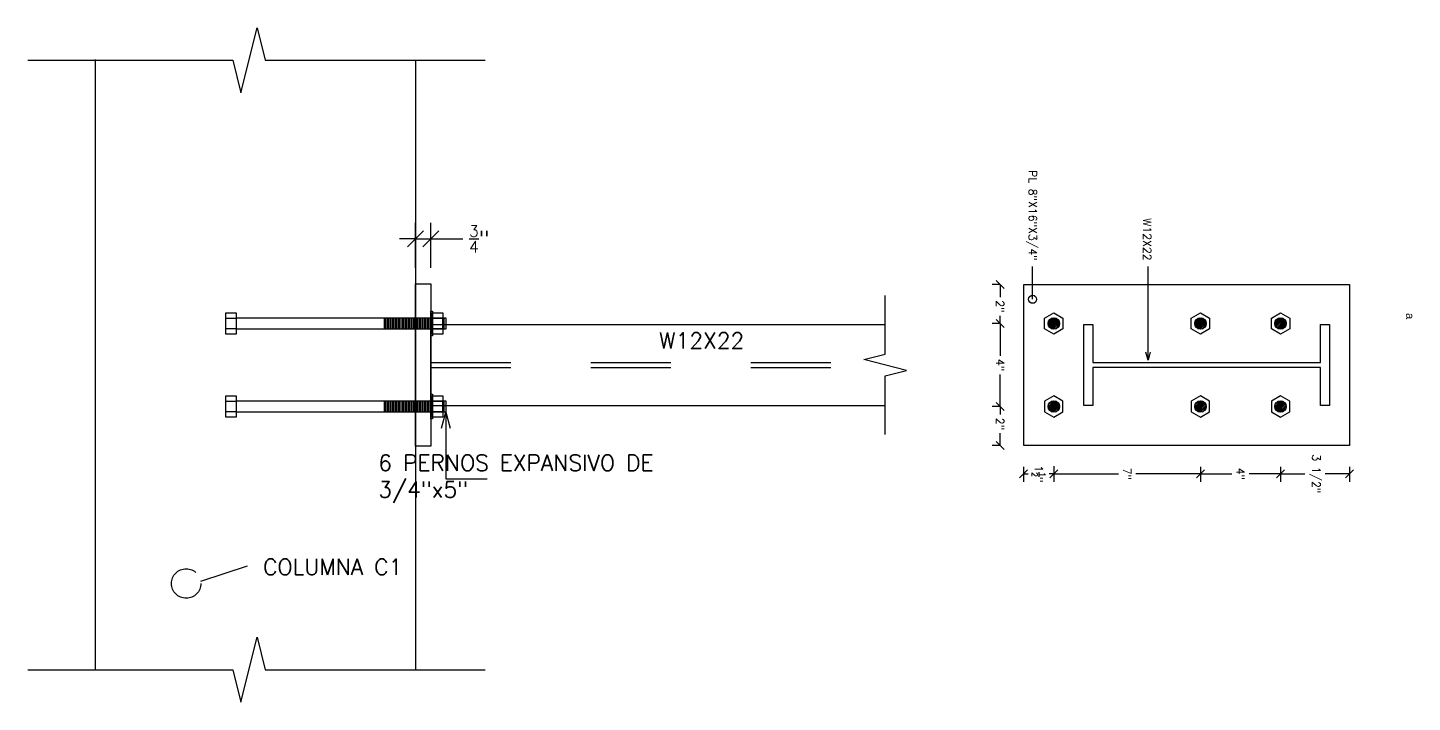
# Model space of a CAD drawing. Header units: metres. Extents: x -44 to 358, y -286 to 66.
# Drawn here: x 143.9 to 145.63, y 8.801 to 9.644 of the extents above; entities that cross this region are included whole.
import ezdxf

# ---------------------------------------------------------------- set-up
doc = ezdxf.new("R2010")
doc.units = ezdxf.units.M
doc.header["$LTSCALE"] = 0.3
doc.header["$PDMODE"] = 3
doc.linetypes.add('DASHED', pattern=[0.75, 0.5, -0.25])
doc.linetypes.add('HIDDEN2', pattern=[4.7625, 3.175, -1.5875])
for name, color, linetype in [('DEFAULT_DEFAULT', 7, 'Continuous'), ('DIMTEXTO', 4, 'Continuous'), ('GEOMETRY_BASE_PLATE', 7, 'Continuous'), ('GEOMETRY_CONNECTORS', 7, 'Continuous'), ('GEOMETRY_MEMBERS', 7, 'Continuous'), ('HATCH', 8, 'Continuous'), ('MEMBERS', 7, 'Continuous'), ('Vigas Perfil', 1, 'Continuous')]:
    doc.layers.add(name, color=color, linetype=linetype)
doc.styles.add('SMPLEX', font='simplex.shx')
doc.dimstyles.new('D-10', dxfattribs={"dimscale": 0.1, "dimtxt": 0.2, "dimasz": 0.2, "dimexe": 0.2, "dimexo": 0.2, "dimgap": 0.1, "dimtad": 0, "dimtih": 1, "dimtoh": 1, "dimzin": 0, "dimdsep": 46, "dimtxsty": 'SMPLEX', "dimblk1": 'OBLIQUE', "dimblk2": 'OBLIQUE', "dimsah": 1, "dimcen": 0.2, "dimclrd": 4, "dimclre": 4, "dimclrt": 4, "dimadec": 0, "dimazin": 0, "dimtfac": 1, "dimtmove": 0, "dimatfit": 3, "dimldrblk": 'OPEN30', "dimfxl": 0.6, "dimfxlon": 1, "dimtolj": 1, "dimtzin": 0, "dimarcsym": 0})
doc.dimstyles.new('D-5', dxfattribs={"dimscale": 0.05, "dimtxt": 0.2, "dimasz": 0.2, "dimexe": 0.2, "dimexo": 0.2, "dimgap": 0.1, "dimtad": 0, "dimtih": 1, "dimtoh": 1, "dimzin": 0, "dimdsep": 46, "dimtxsty": 'SMPLEX', "dimblk1": 'OBLIQUE', "dimblk2": 'OBLIQUE', "dimsah": 1, "dimcen": 0.2, "dimclrd": 4, "dimclre": 4, "dimclrt": 4, "dimadec": 0, "dimazin": 0, "dimtfac": 1, "dimtmove": 0, "dimatfit": 3, "dimldrblk": 'OPEN30', "dimfxl": 0.2, "dimfxlon": 1, "dimtolj": 1, "dimtzin": 0, "dimarcsym": 0})
pattern_1 = [(315, (-729.1480342, 106.2991048), (-0.0010023238623, -0.0010023238623), [])]
pattern_2 = [(315, (-729.1480342, 106.1991048), (-0.0010023238623, -0.0010023238623), [])]
pattern_3 = [(315, (-729.1480342, 106.0158553), (-0.0010023238623, -0.0010023238623), [])]

# ---------------------------------------------------------------- blocks, each defined once
blk = doc.blocks.new('_OBLIQUE')
at = {"color": 0, "linetype": 'ByBlock'}
blk.add_line((-0.5, -0.5), (0.5, 0.5), dxfattribs=at)
blk = doc.blocks.new('*D509')
at = {"layer": 'DEFPOINTS', "color": 0, "transparency": 16777216}
for p in [(144.4034, 9.3803), (144.3843, 9.3244), (144.4034, 9.3244)]:
    blk.add_point(p, dxfattribs=at)
at = {"layer": 'DIMTEXTO', "color": 4, "lineweight": -2, "transparency": 16777216}
for p, q in [((144.3843, 9.3444), (144.3843, 9.4003)), ((144.4034, 9.3444), (144.4034, 9.4003)), ((144.3843, 9.3803), (144.3643, 9.3803)), ((144.3843, 9.3803), (144.4034, 9.3803)), ((144.4034, 9.3803), (144.4434, 9.3803))]:
    blk.add_line(p, q, dxfattribs=at)
at = {"layer": 'DIMTEXTO', "color": 4, "lineweight": -2, "transparency": 16777216, "xscale": 0.02, "yscale": 0.02, "zscale": 0.02}
blk.add_blockref('_OBLIQUE', (144.3843, 9.3803), dxfattribs=at)
at = {"layer": 'DIMTEXTO', "color": 4, "lineweight": -2, "transparency": 16777216, "xscale": 0.02, "yscale": 0.02, "zscale": 0.02, "rotation": 180}
blk.add_blockref('_OBLIQUE', (144.4034, 9.3803), dxfattribs=at)
at = {"layer": 'DIMTEXTO', "color": 4, "transparency": 16777216, "insert": (144.4642, 9.3803), "char_height": 0.02, "attachment_point": 5, "style": 'SMPLEX'}
blk.add_mtext('\\A1;{\\H0.7x;\\S3/4;}"', dxfattribs=at)
blk = doc.blocks.new('_Open30')
at = {"color": 0, "lineweight": -2}
for p, q in [((-1, 0.268), (0, 0)), ((0, 0), (-1, -0.268)), ((0, 0), (-1, 0))]:
    blk.add_line(p, q, dxfattribs=at)
blk = doc.blocks.new('*D33')
at = {"layer": 'DEFPOINTS', "color": 0, "transparency": 16777216}
for p in [(144.1323, 10.8679, 0.0688), (144.2361, 10.8675, 0.0688), (144.1323, 10.8382)]:
    blk.add_point(p, dxfattribs=at)
at = {"layer": 'DIMTEXTO', "color": 4, "lineweight": -2, "transparency": 16777216}
for p, q in [((144.1323, 10.8382), (144.1323, 10.8282)), ((144.1323, 10.8382), (144.1726, 10.8382)), ((144.2361, 10.8382), (144.1959, 10.8382)), ((144.2361, 10.8381), (144.2361, 10.8282))]:
    blk.add_line(p, q, dxfattribs=at)
at = {"layer": 'DIMTEXTO', "color": 4, "lineweight": -2, "transparency": 16777216, "xscale": 0.01, "yscale": 0.01, "zscale": 0.01, "rotation": 180}
blk.add_blockref('_OBLIQUE', (144.1323, 10.8382), dxfattribs=at)
at = {"layer": 'DIMTEXTO', "color": 4, "lineweight": -2, "transparency": 16777216, "xscale": 0.01, "yscale": 0.01, "zscale": 0.01}
blk.add_blockref('_OBLIQUE', (144.2361, 10.8382), dxfattribs=at)
at = {"layer": 'DIMTEXTO', "color": 4, "transparency": 16777216, "insert": (144.1842, 10.8382), "char_height": 0.01, "attachment_point": 5, "style": 'SMPLEX'}
blk.add_mtext('\\A1;4"', dxfattribs=at)
blk = doc.blocks.new('*D34')
at = {"layer": 'DEFPOINTS', "color": 0, "transparency": 16777216}
for p in [(144.0836, 10.8675, 0.0687), (144.1323, 10.8679, 0.0688), (144.0836, 10.8382)]:
    blk.add_point(p, dxfattribs=at)
at = {"layer": 'DIMTEXTO', "color": 4, "lineweight": -2, "transparency": 16777216}
for p, q in [((144.0836, 10.8382), (144.0994, 10.8382)), ((144.0836, 10.8381), (144.0836, 10.8282)), ((144.1323, 10.8382), (144.1227, 10.8382)), ((144.1323, 10.8382), (144.1323, 10.8282))]:
    blk.add_line(p, q, dxfattribs=at)
at = {"layer": 'DIMTEXTO', "color": 4, "lineweight": -2, "transparency": 16777216, "xscale": 0.01, "yscale": 0.01, "zscale": 0.01, "rotation": 180}
blk.add_blockref('_OBLIQUE', (144.0836, 10.8382), dxfattribs=at)
at = {"layer": 'DIMTEXTO', "color": 4, "lineweight": -2, "transparency": 16777216, "xscale": 0.01, "yscale": 0.01, "zscale": 0.01}
blk.add_blockref('_OBLIQUE', (144.1323, 10.8382), dxfattribs=at)
at = {"layer": 'DIMTEXTO', "color": 4, "transparency": 16777216, "insert": (144.111, 10.8382), "char_height": 0.01, "attachment_point": 5, "style": 'SMPLEX'}
blk.add_mtext('\\A1;2"', dxfattribs=at)
blk = doc.blocks.new('*D35')
at = {"layer": 'DEFPOINTS', "color": 0, "transparency": 16777216}
for p in [(144.2361, 10.8679, 0.0688), (144.2849, 10.8675, 0.0688), (144.2361, 10.8382)]:
    blk.add_point(p, dxfattribs=at)
at = {"layer": 'DIMTEXTO', "color": 4, "lineweight": -2, "transparency": 16777216}
for p, q in [((144.2361, 10.8382), (144.2361, 10.8282)), ((144.2361, 10.8382), (144.2462, 10.8382)), ((144.2849, 10.8382), (144.2695, 10.8382)), ((144.2849, 10.8381), (144.2849, 10.8282))]:
    blk.add_line(p, q, dxfattribs=at)
at = {"layer": 'DIMTEXTO', "color": 4, "lineweight": -2, "transparency": 16777216, "xscale": 0.01, "yscale": 0.01, "zscale": 0.01, "rotation": 180}
blk.add_blockref('_OBLIQUE', (144.2361, 10.8382), dxfattribs=at)
at = {"layer": 'DIMTEXTO', "color": 4, "lineweight": -2, "transparency": 16777216, "xscale": 0.01, "yscale": 0.01, "zscale": 0.01}
blk.add_blockref('_OBLIQUE', (144.2849, 10.8382), dxfattribs=at)
at = {"layer": 'DIMTEXTO', "color": 4, "transparency": 16777216, "insert": (144.2579, 10.8382), "char_height": 0.01, "attachment_point": 5, "style": 'SMPLEX'}
blk.add_mtext('\\A1;2"', dxfattribs=at)
blk = doc.blocks.new('*D36')
at = {"layer": 'DEFPOINTS', "color": 0, "transparency": 16777216}
for p in [(144.2849, 11.2748, 0.0163), (144.2849, 11.1886, 0.0163), (144.3202, 11.1886)]:
    blk.add_point(p, dxfattribs=at)
at = {"layer": 'DIMTEXTO', "color": 4, "lineweight": -2, "transparency": 16777216}
for p, q in [((144.3114, 11.2748), (144.3302, 11.2748)), ((144.3202, 11.2748), (144.3202, 11.2443)), ((144.3202, 11.1886), (144.3202, 11.2191)), ((144.3114, 11.1886), (144.3302, 11.1886))]:
    blk.add_line(p, q, dxfattribs=at)
at = {"layer": 'DIMTEXTO', "color": 4, "lineweight": -2, "transparency": 16777216, "xscale": 0.01, "yscale": 0.01, "zscale": 0.01}
for p, rotation in [((144.3202, 11.2748), 90), ((144.3202, 11.1886), 270)]:
    blk.add_blockref('_OBLIQUE', p, dxfattribs=dict(at, rotation=rotation))
at = {"layer": 'DIMTEXTO', "color": 4, "transparency": 16777216, "insert": (144.3202, 11.2317), "char_height": 0.01, "attachment_point": 5, "style": 'SMPLEX'}
blk.add_mtext('\\A1;3 1/2"', dxfattribs=at)
blk = doc.blocks.new('*D37')
at = {"layer": 'DEFPOINTS', "color": 0, "transparency": 16777216}
for p in [(144.2849, 11.1886, 0.0163), (144.2849, 11.0886, 0.0163), (144.3202, 11.0886)]:
    blk.add_point(p, dxfattribs=at)
at = {"layer": 'DIMTEXTO', "color": 4, "lineweight": -2, "transparency": 16777216}
for p, q in [((144.3114, 11.1886), (144.3302, 11.1886)), ((144.3202, 11.1886), (144.3202, 11.1496)), ((144.3202, 11.0886), (144.3202, 11.1277)), ((144.3114, 11.0886), (144.3302, 11.0886))]:
    blk.add_line(p, q, dxfattribs=at)
at = {"layer": 'DIMTEXTO', "color": 4, "lineweight": -2, "transparency": 16777216, "xscale": 0.01, "yscale": 0.01, "zscale": 0.01}
for p, rotation in [((144.3202, 11.1886), 90), ((144.3202, 11.0886), 270)]:
    blk.add_blockref('_OBLIQUE', p, dxfattribs=dict(at, rotation=rotation))
at = {"layer": 'DIMTEXTO', "color": 4, "transparency": 16777216, "insert": (144.3202, 11.1386), "char_height": 0.01, "attachment_point": 5, "style": 'SMPLEX'}
blk.add_mtext('\\A1;4"', dxfattribs=at)
blk = doc.blocks.new('*D38')
at = {"layer": 'DEFPOINTS', "color": 0, "transparency": 16777216}
for p in [(144.2849, 11.0886, 0.0163), (144.3202, 11.0886), (144.2361, 10.9054, 0.0163)]:
    blk.add_point(p, dxfattribs=at)
at = {"layer": 'DIMTEXTO', "color": 4, "lineweight": -2, "transparency": 16777216}
for p, q in [((144.3114, 11.0886), (144.3302, 11.0886)), ((144.3202, 11.0886), (144.3202, 11.008)), ((144.3202, 10.9054), (144.3202, 10.9861)), ((144.3105, 10.9054), (144.3302, 10.9054))]:
    blk.add_line(p, q, dxfattribs=at)
at = {"layer": 'DIMTEXTO', "color": 4, "lineweight": -2, "transparency": 16777216, "xscale": 0.01, "yscale": 0.01, "zscale": 0.01}
for p, rotation in [((144.3202, 11.0886), 90), ((144.3202, 10.9054), 270)]:
    blk.add_blockref('_OBLIQUE', p, dxfattribs=dict(at, rotation=rotation))
at = {"layer": 'DIMTEXTO', "color": 4, "transparency": 16777216, "insert": (144.3202, 10.997), "char_height": 0.01, "attachment_point": 5, "style": 'SMPLEX'}
blk.add_mtext('\\A1;7"', dxfattribs=at)
blk = doc.blocks.new('*D39')
at = {"layer": 'DEFPOINTS', "color": 0, "transparency": 16777216}
for p in [(144.2361, 10.9054, 0.0163), (144.2849, 10.8675, 0.0163), (144.3202, 10.8675)]:
    blk.add_point(p, dxfattribs=at)
at = {"layer": 'DIMTEXTO', "color": 4, "lineweight": -2, "transparency": 16777216}
for p, q in [((144.3105, 10.9054), (144.3302, 10.9054)), ((144.3202, 10.9054), (144.3202, 10.8996)), ((144.3114, 10.8675), (144.3302, 10.8675)), ((144.3202, 10.8675), (144.3202, 10.8733))]:
    blk.add_line(p, q, dxfattribs=at)
at = {"layer": 'DIMTEXTO', "color": 4, "lineweight": -2, "transparency": 16777216, "xscale": 0.01, "yscale": 0.01, "zscale": 0.01}
for p, rotation in [((144.3202, 10.9054), 90), ((144.3202, 10.8675), 270)]:
    blk.add_blockref('_OBLIQUE', p, dxfattribs=dict(at, rotation=rotation))
at = {"layer": 'DIMTEXTO', "color": 4, "transparency": 16777216, "insert": (144.3202, 10.8865), "char_height": 0.01, "attachment_point": 5, "style": 'SMPLEX'}
blk.add_mtext('\\A1;1{\\H0.7x;\\S1/2;}"', dxfattribs=at)
blk = doc.blocks.new('A$Cf51b863e')
at = {"layer": 'HATCH'}
h = blk.add_hatch(dxfattribs=at)
h.set_pattern_fill('ANSI31', color=8, scale=0.01134, style=0)
h.set_pattern_definition(pattern_1)
h.paths.add_polyline_path([(0.1881, 0.3604), (0.2025, 0.3604, -1)])
h.paths.add_polyline_path([(0.2025, 0.3604), (0.1881, 0.3604, -1)])
h = blk.add_hatch(dxfattribs=at)
h.set_pattern_fill('ANSI31', color=8, scale=0.01134, style=0)
h.set_pattern_definition(pattern_1)
h.paths.add_polyline_path([(0.3063, 0.3604), (0.2919, 0.3604, 1)])
h.paths.add_polyline_path([(0.2919, 0.3604), (0.3063, 0.3604, 1)])
h = blk.add_hatch(dxfattribs=at)
h.set_pattern_fill('ANSI31', color=8, scale=0.01134, style=0)
h.set_pattern_definition(pattern_2)
h.paths.add_polyline_path([(0.1881, 0.2604), (0.2025, 0.2604, -1)])
h.paths.add_polyline_path([(0.2025, 0.2604), (0.1881, 0.2604, -1)])
h = blk.add_hatch(dxfattribs=at)
h.set_pattern_fill('ANSI31', color=8, scale=0.01134, style=0)
h.set_pattern_definition(pattern_2)
h.paths.add_polyline_path([(0.3063, 0.2604), (0.2919, 0.2604, 1)])
h.paths.add_polyline_path([(0.2919, 0.2604), (0.3063, 0.2604, 1)])
h = blk.add_hatch(dxfattribs=at)
h.set_pattern_fill('ANSI31', color=8, scale=0.01134, style=0)
h.set_pattern_definition(pattern_3)
h.paths.add_polyline_path([(0.1881, 0.0772), (0.2025, 0.0772, -1)])
h.paths.add_polyline_path([(0.2025, 0.0772), (0.1881, 0.0772, -1)])
h = blk.add_hatch(dxfattribs=at)
h.set_pattern_fill('ANSI31', color=8, scale=0.01134, style=0)
h.set_pattern_definition(pattern_3)
h.paths.add_polyline_path([(0.3063, 0.0772), (0.2919, 0.0772, 1)])
h.paths.add_polyline_path([(0.2919, 0.0772), (0.3063, 0.0772, 1)])
at = {"layer": 'HATCH', "color": 1}
for points in [[(0.2085, 0.3604), (0.2019, 0.349), (0.1886, 0.349), (0.182, 0.3604), (0.1886, 0.3719), (0.2019, 0.3719)], [(0.2859, 0.3604), (0.2925, 0.349), (0.3057, 0.349), (0.3123, 0.3604), (0.3057, 0.3719), (0.2925, 0.3719)], [(0.2085, 0.2604), (0.2019, 0.249), (0.1886, 0.249), (0.182, 0.2604), (0.1886, 0.2719), (0.2019, 0.2719)], [(0.2859, 0.2604), (0.2925, 0.249), (0.3057, 0.249), (0.3123, 0.2604), (0.3057, 0.2719), (0.2925, 0.2719)], [(0.2085, 0.0772), (0.2019, 0.0657), (0.1886, 0.0657), (0.182, 0.0772), (0.1886, 0.0886), (0.2019, 0.0886)], [(0.2859, 0.0772), (0.2925, 0.0657), (0.3057, 0.0657), (0.3123, 0.0772), (0.3057, 0.0886), (0.2925, 0.0886)]]:
    blk.add_lwpolyline(points, close=True, dxfattribs=at)
at = {"layer": 'HATCH', "color": 8}
for centre in [(0.1953, 0.3604), (0.2991, 0.3604), (0.1953, 0.2604), (0.2991, 0.2604), (0.1953, 0.0772), (0.2991, 0.0772)]:
    blk.add_circle(centre, 0.0072, dxfattribs=at)
at = {"layer": 'Vigas Perfil', "color": 3}
blk.add_lwpolyline([(0.1465, 0.4465), (0.3478, 0.4465), (0.3478, 0.0397), (0.1465, 0.0397)], close=True, dxfattribs=at)
at = {"layer": 'Vigas Perfil'}
blk.add_lwpolyline([(0.1965, 0.1258), (0.244, 0.1258), (0.244, 0.4104), (0.1965, 0.4104), (0.1965, 0.4215), (0.2978, 0.4215), (0.2978, 0.4104), (0.2504, 0.4104), (0.2504, 0.1258), (0.2978, 0.1258), (0.2978, 0.1147), (0.1965, 0.1147), (0.1965, 0.1258)], dxfattribs=at)
at = {"layer": 'DIMTEXTO', "color": 4, "char_height": 0.01, "attachment_point": 5, "style": 'SMPLEX'}
for s, insert in [('\\A1;{\\fArial|b0|i0|c0|p34;a}', (0.1861, 0.5222, 0.0055)), ('\\A1;W12X22', (0.0902, 0.194, 0.0055)), ('\\A1;PL 8"X16"X3/4"', (0.0602, 0.0493, -0.0828))]:
    blk.add_mtext(s, dxfattribs=dict(at, insert=insert))
at = {"layer": 'DIMTEXTO'}
for base, p1, p2, angle, text, picture, middle in [((0.3832, 0.3604, -0.0163), (0.3478, 0.4465), (0.3478, 0.3604), 90, '3 1/2"', '*D36', (0.3832, 0.4035, -0.0163)), ((0.3832, 0.2604, -0.0163), (0.3478, 0.3604), (0.3478, 0.2604), 90, '4"', '*D37', (0.3832, 0.3104, -0.0163)), ((0.3832, 0.2604, -0.0163), (0.2991, 0.0772), (0.3478, 0.2604), 270, '7"', '*D38', (0.3832, 0.1688, -0.0163)), ((0.3832, 0.0393, -0.0163), (0.2991, 0.0772), (0.3478, 0.0393), 90, '1{\\H0.7x;\\S1/2;}"', '*D39', (0.3832, 0.0582, -0.0163))]:
    dim = blk.add_linear_dim(base=base, p1=p1, p2=p2, angle=angle, text=text, dimstyle='D-5', dxfattribs=at)
    dim.commit()
    dim.dimension.update_dxf_attribs({"geometry": picture, "text_midpoint": middle, "insert": (-143.937, -10.8282)})
at = {"layer": 'DIMTEXTO', "color": 4}
for base, p1, p2, picture, middle in [((0.1465, 0.01, -0.0688), (0.1953, 0.0397), (0.1465, 0.0393, -0.0001), '*D34', (0.174, 0.01, -0.0688)), ((0.2991, 0.01, -0.0688), (0.3478, 0.0393), (0.2991, 0.0397), '*D35', (0.3208, 0.01, -0.0688))]:
    dim = blk.add_linear_dim(base=base, p1=p1, p2=p2, text='2"', dimstyle='D-5', override={"dimtmove": 1}, dxfattribs=at)
    dim.commit()
    dim.dimension.update_dxf_attribs({"geometry": picture, "text_midpoint": middle, "dimtype": 128, "insert": (-143.937, -10.8282)})
at = {"layer": 'DIMTEXTO'}
dim = blk.add_linear_dim(base=(0.1953, 0.01, -0.0688), p1=(0.2991, 0.0393), p2=(0.1953, 0.0397), text='4"', dimstyle='D-5', override={"dimtmove": 1}, dxfattribs=at)
dim.commit()
dim.dimension.update_dxf_attribs({"geometry": '*D33', "text_midpoint": (0.2472, 0.01, -0.0688), "insert": (-143.937, -10.8282)})
at = {"layer": 'DIMTEXTO', "lineweight": -2}
blk.add_leader([(0.241, 0.195, -0.0004), (0.1239, 0.195, -0.0004)], dimstyle='D-5', override={"dimgap": 0.1, "dimtad": 0}, dxfattribs=at)
at = {"layer": 'DIMTEXTO'}
blk.add_leader([(0.1651, 0.0507, -0.0828), (0.1328, 0.0507, -0.0828), (0.1241, 0.0506, -0.0828)], dimstyle='D-5', override={"dimgap": 0.1, "dimtad": 0, "dimldrblk": 'DotBlank'}, dxfattribs=at)

msp = doc.modelspace()

# ---------------------------------------------------------------- linework, layer by layer
at = {"layer": 'DEFAULT_DEFAULT', "color": 31, "linetype": 'Continuous', "ltscale": 0.1}
for p, q in [((144.4033688, 9.2902759), (144.4057977, 9.2902759)), ((144.4033688, 9.2591292), (144.4033688, 9.2902759)), ((144.4057977, 9.2902759), (144.4057977, 9.2591292)), ((144.1476225, 9.2879185), (144.1604813, 9.2879185)), ((144.1476225, 9.2614866), (144.1476225, 9.2879185)), ((144.1476225, 9.2813105), (144.1604813, 9.2813105)), ((144.1476225, 9.2680946), (144.1476225, 9.2813105)), ((144.1604813, 9.2879185), (144.1604813, 9.2614866)), ((144.1604813, 9.2818463), (144.4033688, 9.2818463)), ((144.1604813, 9.2813105), (144.1604813, 9.2680946)), ((144.3455282, 9.2675588), (144.3455282, 9.2818463)), ((144.3474333, 9.2675588), (144.3474333, 9.2818463)), ((144.3493383, 9.2675588), (144.3493383, 9.2818463)), ((144.3512432, 9.2675588), (144.3512432, 9.2818463)), ((144.3531483, 9.2675588), (144.3531483, 9.2818463)), ((144.3550533, 9.2675588), (144.3550533, 9.2818463)), ((144.3569582, 9.2675588), (144.3569582, 9.2818463)), ((144.3588633, 9.2675588), (144.3588633, 9.2818463)), ((144.3607683, 9.2675588), (144.3607683, 9.2818463)), ((144.3626732, 9.2675588), (144.3626732, 9.2818463)), ((144.3645783, 9.2675588), (144.3645783, 9.2818463)), ((144.3664833, 9.2675588), (144.3664833, 9.2818463)), ((144.3683882, 9.2675588), (144.3683882, 9.2818463)), ((144.3702933, 9.2675588), (144.3702933, 9.2818463)), ((144.3721983, 9.2675588), (144.3721983, 9.2818463)), ((144.3741032, 9.2675588), (144.3741032, 9.2818463)), ((144.3760083, 9.2675588), (144.3760083, 9.2818463)), ((144.3779133, 9.2675588), (144.3779133, 9.2818463)), ((144.3798182, 9.2675588), (144.3798182, 9.2818463)), ((144.3817233, 9.2675588), (144.3817233, 9.2818463)), ((144.3836283, 9.2675588), (144.3836283, 9.2818463)), ((144.3855332, 9.2675588), (144.3855332, 9.2818463)), ((144.3874383, 9.2675588), (144.3874383, 9.2818463)), ((144.3893433, 9.2675588), (144.3893433, 9.2818463)), ((144.3912482, 9.2675588), (144.3912482, 9.2818463)), ((144.3931533, 9.2675588), (144.3931533, 9.2818463)), ((144.3950583, 9.2675588), (144.3950583, 9.2818463)), ((144.3969632, 9.2675588), (144.3969632, 9.2818463)), ((144.3988683, 9.2675588), (144.3988683, 9.2818463)), ((144.4007733, 9.2675588), (144.4007733, 9.2818463)), ((144.4026782, 9.2675588), (144.4026782, 9.2818463)), ((144.4033688, 9.2818463), (144.4033688, 9.2675588)), ((144.4057977, 9.2879185), (144.4186564, 9.2879185)), ((144.4057977, 9.2614866), (144.4057977, 9.2879185)), ((144.4057977, 9.2813105), (144.4186564, 9.2813105)), ((144.4057977, 9.2680946), (144.4057977, 9.2813105)), ((144.4186564, 9.2879185), (144.4186564, 9.2614866)), ((144.4186564, 9.2818463), (144.4222283, 9.2818463)), ((144.4186564, 9.2675588), (144.4186564, 9.2818463)), ((144.4186564, 9.2813105), (144.4186564, 9.2680946)), ((144.4203234, 9.2675588), (144.4203234, 9.2818463)), ((144.4222283, 9.2818463), (144.4222283, 9.2675588)), ((144.1604813, 9.2680946), (144.1476225, 9.2680946)), ((144.1604813, 9.2614866), (144.1476225, 9.2614866)), ((144.4033688, 9.2675588), (144.1604813, 9.2675588)), ((144.4057977, 9.2591292), (144.4033688, 9.2591292)), ((144.4186564, 9.2680946), (144.4057977, 9.2680946)), ((144.4186564, 9.2614866), (144.4057977, 9.2614866)), ((144.4222283, 9.2675588), (144.4186564, 9.2675588)), ((144.4033688, 9.1864509), (144.4057977, 9.1864509)), ((144.4033688, 9.1553042), (144.4033688, 9.1864509)), ((144.4057977, 9.1864509), (144.4057977, 9.1553042)), ((144.1476225, 9.1840935), (144.1604813, 9.1840935)), ((144.1476225, 9.1576616), (144.1476225, 9.1840935)), ((144.1476225, 9.1774855), (144.1604813, 9.1774855)), ((144.1476225, 9.1642696), (144.1476225, 9.1774855)), ((144.1604813, 9.1840935), (144.1604813, 9.1576616)), ((144.1604813, 9.1780213), (144.4033688, 9.1780213)), ((144.1604813, 9.1774855), (144.1604813, 9.1642696)), ((144.3455282, 9.1637338), (144.3455282, 9.1780213)), ((144.3474333, 9.1637338), (144.3474333, 9.1780213)), ((144.3493383, 9.1637338), (144.3493383, 9.1780213)), ((144.3512432, 9.1637338), (144.3512432, 9.1780213)), ((144.3531483, 9.1637338), (144.3531483, 9.1780213)), ((144.3550533, 9.1637338), (144.3550533, 9.1780213)), ((144.3569582, 9.1637338), (144.3569582, 9.1780213)), ((144.3588633, 9.1637338), (144.3588633, 9.1780213)), ((144.3607683, 9.1637338), (144.3607683, 9.1780213)), ((144.3626732, 9.1637338), (144.3626732, 9.1780213)), ((144.3645783, 9.1637338), (144.3645783, 9.1780213)), ((144.3664833, 9.1637338), (144.3664833, 9.1780213)), ((144.3683882, 9.1637338), (144.3683882, 9.1780213)), ((144.3702933, 9.1637338), (144.3702933, 9.1780213)), ((144.3721983, 9.1637338), (144.3721983, 9.1780213)), ((144.3741032, 9.1637338), (144.3741032, 9.1780213)), ((144.3760083, 9.1637338), (144.3760083, 9.1780213)), ((144.3779133, 9.1637338), (144.3779133, 9.1780213)), ((144.3798182, 9.1637338), (144.3798182, 9.1780213)), ((144.3817233, 9.1637338), (144.3817233, 9.1780213)), ((144.3836283, 9.1637338), (144.3836283, 9.1780213)), ((144.3855332, 9.1637338), (144.3855332, 9.1780213)), ((144.3874383, 9.1637338), (144.3874383, 9.1780213)), ((144.3893433, 9.1637338), (144.3893433, 9.1780213)), ((144.3912482, 9.1637338), (144.3912482, 9.1780213)), ((144.3931533, 9.1637338), (144.3931533, 9.1780213)), ((144.3950583, 9.1637338), (144.3950583, 9.1780213)), ((144.3969632, 9.1637338), (144.3969632, 9.1780213)), ((144.3988683, 9.1637338), (144.3988683, 9.1780213)), ((144.4007733, 9.1637338), (144.4007733, 9.1780213)), ((144.4026782, 9.1637338), (144.4026782, 9.1780213)), ((144.4033688, 9.1780213), (144.4033688, 9.1637338)), ((144.4057977, 9.1840935), (144.4186564, 9.1840935)), ((144.4057977, 9.1576616), (144.4057977, 9.1840935)), ((144.4057977, 9.1774855), (144.4186564, 9.1774855)), ((144.4057977, 9.1642696), (144.4057977, 9.1774855)), ((144.4186564, 9.1840935), (144.4186564, 9.1576616)), ((144.4186564, 9.1780213), (144.4222283, 9.1780213)), ((144.4186564, 9.1637338), (144.4186564, 9.1780213)), ((144.4186564, 9.1774855), (144.4186564, 9.1642696)), ((144.4203234, 9.1637338), (144.4203234, 9.1780213)), ((144.4222283, 9.1780213), (144.4222283, 9.1637338)), ((144.1604813, 9.1642696), (144.1476225, 9.1642696)), ((144.1604813, 9.1576616), (144.1476225, 9.1576616)), ((144.4033688, 9.1637338), (144.1604813, 9.1637338)), ((144.4057977, 9.1553042), (144.4033688, 9.1553042)), ((144.4186564, 9.1642696), (144.4057977, 9.1642696)), ((144.4186564, 9.1576616), (144.4057977, 9.1576616)), ((144.4222283, 9.1637338), (144.4186564, 9.1637338))]:
    msp.add_line(p, q, dxfattribs=at)
at = {"layer": 'DEFAULT_DEFAULT', "color": 31, "linetype": 'DASHED', "ltscale": 0.1}
for p, q in [((144.4033688, 9.2818463), (144.4186564, 9.2818463)), ((144.4033688, 9.2675588), (144.4033688, 9.2818463)), ((144.4186564, 9.2818463), (144.4186564, 9.2675588)), ((144.4186564, 9.2675588), (144.4033688, 9.2675588)), ((144.4033688, 9.1780213), (144.4186564, 9.1780213)), ((144.4033688, 9.1637338), (144.4033688, 9.1780213)), ((144.4186564, 9.1780213), (144.4186564, 9.1637338)), ((144.4186564, 9.1637338), (144.4033688, 9.1637338))]:
    msp.add_line(p, q, dxfattribs=at)
at = {"layer": 'DIMTEXTO', "linetype": 'HIDDEN2'}
msp.add_line((144.1161041, 8.9526539, 0.01224), (144.1743583, 8.9717278, -0.0314944), dxfattribs=at)
at = {"layer": 'DIMTEXTO', "linetype": 'HIDDEN2', "ltscale": 0.02}
msp.add_circle((144.0979458, 8.9497116, 0.01224), 0.0183952, dxfattribs=at)
at = {"layer": 'GEOMETRY_BASE_PLATE', "color": 139, "linetype": 'Continuous', "ltscale": 0.1}
for p, q in [((143.9843144, 9.604454), (143.9843144, 8.84179)), ((144.3843188, 9.6037901), (144.3843188, 8.84179))]:
    msp.add_line(p, q, dxfattribs=at)
at = {"layer": 'GEOMETRY_CONNECTORS', "color": 82, "linetype": 'Continuous', "ltscale": 0.1}
for p, q in [((144.3843188, 9.12119), (144.3843188, 9.32439)), ((144.3843188, 9.32439), (144.4033688, 9.32439)), ((144.4033688, 9.32439), (144.4033688, 9.12119)), ((144.4033688, 9.12119), (144.3843188, 9.12119))]:
    msp.add_line(p, q, dxfattribs=at)
at = {"layer": 'GEOMETRY_MEMBERS', "color": 141, "linetype": 'Continuous', "ltscale": 0.1}
for p, q in [((144.9709383, 9.236125), (144.9709383, 9.3094676)), ((144.4033688, 9.156115), (144.4033688, 9.289465)), ((144.9442683, 9.2294575), (144.9709383, 9.236125)), ((144.9976083, 9.2161225), (144.9442683, 9.2294575)), ((144.9709383, 9.209455), (144.9976083, 9.2161225)), ((144.9709383, 9.1361125), (144.9709383, 9.209455))]:
    msp.add_line(p, q, dxfattribs=at)
at = {"layer": 'GEOMETRY_MEMBERS', "color": 141, "linetype": 'DASHED', "ltscale": 0.1}
for p, q in [((144.4033688, 9.225711), (144.9592544, 9.225711)), ((144.4033688, 9.219869), (144.9826222, 9.219869))]:
    msp.add_line(p, q, dxfattribs=at)
at = {"layer": 'MEMBERS', "color": 5, "linetype": 'Continuous', "ltscale": 0.1}
for points in [[(143.8999274, 9.6037901), (144.1561243, 9.6037901), (144.1662845, 9.5631503), (144.1866042, 9.6444302), (144.1967644, 9.6037901), (144.4716244, 9.6037901)], [(143.8999274, 8.84179), (144.1561243, 8.84179), (144.1662845, 8.8011502), (144.1866042, 8.8824301), (144.1967644, 8.84179), (144.4716244, 8.84179)]]:
    msp.add_lwpolyline(points, dxfattribs=at)
at = {"layer": 'Vigas Perfil'}
for p, q in [((144.4033688, 9.27344), (144.9709383, 9.27344)), ((144.4033688, 9.17214), (144.9709383, 9.17214))]:
    msp.add_line(p, q, dxfattribs=at)

# ---------------------------------------------------------------- block references
at = {"layer": 'HATCH', "rotation": 270}
msp.add_blockref('A$Cf51b863e', (145.1045875, 9.4699737), dxfattribs=at)

# ---------------------------------------------------------------- texts
at = {"layer": 'DIMTEXTO', "color": 4, "char_height": 0.02, "attachment_point": 5, "style": 'SMPLEX'}
for s, insert in [('\\A1;W12X22', (144.7419514, 9.2532534, 0.0110861)), ('\\A1;\\pxql;6 PERNOS EXPANSIVO DE\\P3/4"x5" ', (144.5098227, 9.0804925, 0.0055431)), ('\\A1;COLUMNA C1', (144.2809997, 8.970326, -0.0314944))]:
    msp.add_mtext(s, dxfattribs=dict(at, insert=insert))

# ---------------------------------------------------------------- dimensions: what is measured, and where the dimension line sits
at = {"layer": 'DIMTEXTO'}
dim = msp.add_linear_dim(base=(144.4033688, 9.3802701), p1=(144.3843188, 9.32439), p2=(144.4033688, 9.32439), angle=180, text='{\\H0.7x;\\S3/4;}"', dimstyle='D-10', dxfattribs=at)
dim.commit()
dim.dimension.update_dxf_attribs({"geometry": '*D509', "text_midpoint": (144.4641783, 9.3802701)})

# ---------------------------------------------------------------- leaders
msp.add_leader([(144.4222283, 9.1637338), (144.4222283, 9.0803075), (144.4740401, 9.0803075)], dimstyle='D-10', dxfattribs=at)

doc.saveas('drawing.dxf')
